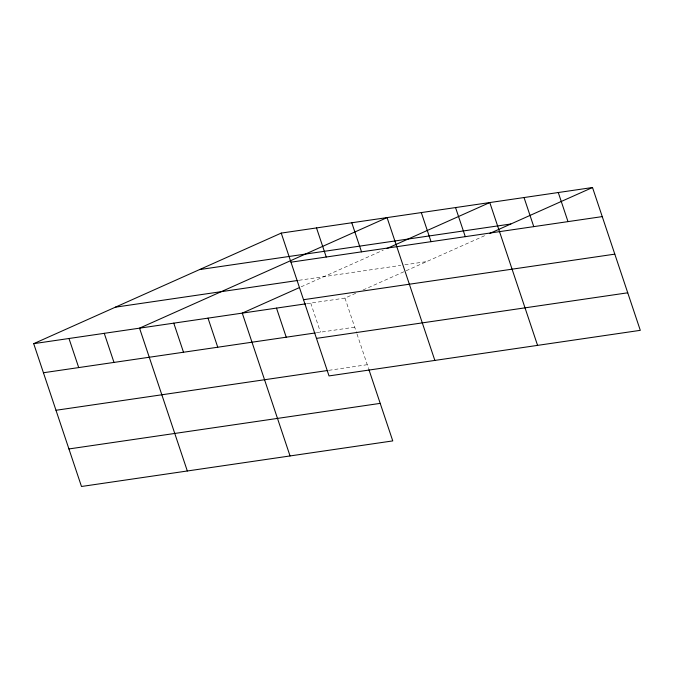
<?xml version="1.0" encoding="UTF-8"?>
<svg xmlns="http://www.w3.org/2000/svg" width="674" height="674" viewBox="0 0 674 674"><rect width="100%" height="100%" fill="white"/><g stroke="black" fill="none" stroke-linecap="round" stroke-linejoin="round"><path stroke-width="0.51" stroke-dasharray="3.37 2.53" d="M301.152 286.821L383.236 250.155M306.586 303.704L344.978 298.085L356.377 292.996M363.025 290.022L485.962 235.108M299.037 280.283L400.727 265.396M404.88 264.789L426.667 261.596M316.325 332.796L354.709 327.168M328.878 370.321L367.271 364.701M344.978 298.085L356.698 333.099M357.026 334.085L368.594 368.67M310.739 303.098L320.47 332.181"/><path stroke-width="1.01" d="M368.931 369.664L392.765 440.906L81.487 486.485L33.7 343.664L281.235 233.094L592.513 187.515L640.3 330.336L329.022 375.915L281.235 233.094M299.248 287.672L242.261 313.124L290.047 455.944M387.061 248.445L489.787 202.554L537.574 345.383M489.787 233.406L592.513 187.515M199.546 269.583L510.825 224.004M290.966 262.178L602.244 216.607M115.389 307.176L298.001 280.435M303.519 299.711L614.806 254.14M33.7 343.664L305.549 303.856M43.431 372.747L315.28 332.948M316.46 338.382L627.738 292.802M55.993 410.281L327.842 370.473M68.925 448.951L380.212 403.372M558.274 192.528L568.005 221.62M524.035 197.541L533.766 226.632M455.548 207.575L465.279 236.658M421.309 212.588L431.04 241.671M434.856 360.422L387.07 217.601L139.535 328.162L187.321 470.983M351.786 222.765L361.525 251.849M316.51 227.93L326.241 257.013M276.5 308.111L286.231 337.202M208.013 318.136L217.753 347.228M173.774 323.149L183.505 352.241M104.259 333.327L113.99 362.418M68.975 338.5L78.715 367.583"/></g></svg>
